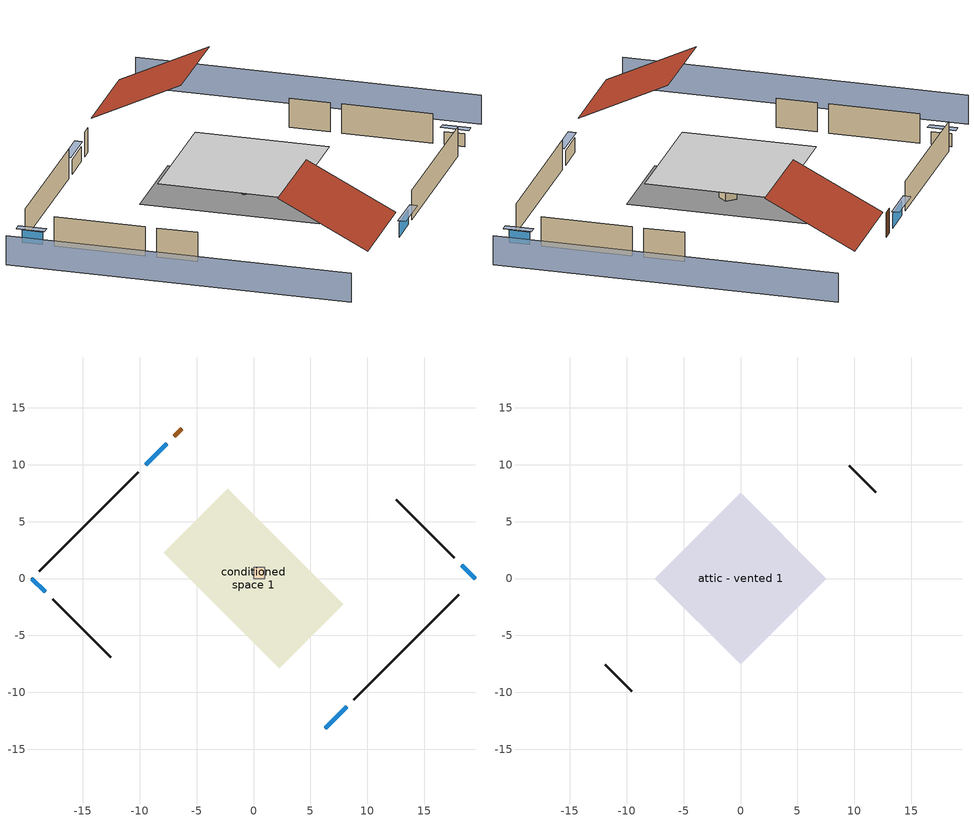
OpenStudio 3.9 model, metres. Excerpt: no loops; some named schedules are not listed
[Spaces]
conditioned space 1
 floor foundation (Slab1 construction): -7.88,2.26 -2.26,7.88 7.88,-2.26 2.26,-7.88 z0
 wall outside (Wall1 construction): 8.83,-10.64 18.05,-1.42 z0:2.44
 wall outside (Wall2 construction): -17.66,-1.81 -12.54,-6.94 z0:2.44
 wall outside (Wall3 construction): -10.14,9.34 -18.82,0.66 z0:2.44
 wall outside (Wall4 construction): 17.66,1.81 12.54,6.94 z0:2.44
 wall outside (AdiabaticWallConstruction): 6.3,-13.17 8.18,-11.3 / -7.61,11.87 -9.48,9.99 z0:1.19; -19.48,0 -18.32,-1.16 / 19.48,0 18.32,1.16 z0:1.07
 wall outside (AdiabaticWallConstruction 1): -6.3,13.17 -6.95,12.52 z0:2.03
 window (WindowConstruction): 6.3,-13.17 8.18,-11.3 z0:1.19
 window (WindowConstruction 1): -19.47,0 -18.32,-1.16 z0:1.07
 window (WindowConstruction 2): -7.61,11.87 -9.48,9.99 z0:1.19
 window (WindowConstruction 3): 19.47,0 18.32,1.16 z0:1.07
 door (Door): -6.3,13.17 -6.95,12.52 z0:2.03
central ac and furnace airloop ret air space
 floor adiabatic (AdiabaticConst): 0,0 0,1 1,1 1,0 z0
 wall adiabatic (AdiabaticConst): 0,1 0,0 1,0 1,1 0,1 z0:1
 ceiling adiabatic (AdiabaticConst): 1,0 1,1 0,1 0,0 z1
attic - vented 1
 floor to conditioned space 1 (Floor1 construction Reversed): -7.55,0 0,7.55 7.55,0 0,-7.55 z2.44
 wall outside (Wall5 construction): -11.88,-7.6 -9.58,-9.89 z0:2.44
 wall outside (Wall6 construction): 11.88,7.6 9.58,9.89 z0:2.44
 roof outside (Roof1 construction): 5.65,-13.83,2.44 0.6,-8.78,6.01 -5.05,-14.42,6.01 0,-19.47,2.44
 roof outside (Roof2 construction): -5.65,13.83,2.44 -0.6,8.78,6.01 5.05,14.42,6.01 0,19.47,2.44
shading: 22.71,3.23 3.23,22.71 / -22.71,-3.23 -3.23,-22.71 z0:2.44; 8.39,-11.08 6.09,-13.39 6.52,-13.82 8.82,-11.51 z1.49; -18.1,-1.37 -19.69,0.22 -20.12,-0.22 -18.53,-1.8 z1.37; -9.7,9.78 -7.39,12.08 -7.82,12.51 -10.13,10.21 z1.49; 18.1,1.37 19.69,-0.22 20.12,0.22 18.53,1.8 z1.37
[Site]
Portland Intl Arpt_OR: Latitude {deg}=45.59; Longitude {deg}=-122.6; Time Zone {hr}=-8; Elevation {m}=33; Terrain=Suburbs; Keep Site Location Information=Yes
[Site:GroundTemperature:Shallow]
10.2558, 8.96328, 8.85977, 9.47314, 11.9355, 14.3863, 16.5111, 17.8571, 17.9714, 16.8767, 14.8061, 12.4304
[Site:WaterMainsTemperature]
Calculation Method=Schedule; Temperature Schedule=mains temperature schedule
[Building]
Building 1
[Material] Roughness=Rough
Name | Thickness {m} | Conductivity {W/m-K} | Density {kg/m3} | Specific Heat {J/kg-K} | Thermal Absorptance | Solar Absorptance | Visible Absorptance
slate or tile shingles | 0.01905 | 0.840978 | 1899.972 | 799.717 | 0.9 | 0.75 | 0.75
roof rigid ins | 0.00329814 | 0.029427 | 32.04 | 1214.23 | 0.9 | 0.7 | 0.7
osb sheathing 0.5 in. | 0.0127 | 0.115458 | 512.64 | 1214.23 | 0.9 | 0.6 | 0.6
composite shingle siding | 0.00635 | 0.162714 | 1121.4 | 1465.45 | 0.9 | 0.7 | 0.7
wall rigid ins | 0.051816 | 0.029427 | 32.04 | 1214.23 | 0.9 | 0.7 | 0.7
osb sheathing 0.5 in. 1 | 0.0127 | 0.115458 | 512.64 | 1214.23 | 0.9 | 0.7 | 0.7
wall stud and cavity | 0.1397 | 0.207325 | 139.0536 | 1170.24 | 0.9 | 0.7 | 0.7
gypsum board | 0.0127 | 0.160291 | 801 | 837.4 | 0.9 | 0.6 | 0.6
wall stud and cavity 1 | 0.1397 | 0.348479 | 139.0536 | 1170.24 | 0.9 | 0.6 | 0.6
ceiling loosefill ins | 0.338667 | 0.0480833 | 16.02 | 1046.75 | 0.9 | 0.7 | 0.7
ceiling stud and cavity | 0.1397 | 0.0920385 | 65.682 | 1177.47 | 0.9 | 0.7 | 0.7
exterior vertical ins | 0.051816 | 0.029427 | 32.04 | 1214.23
concrete 4.0 in. | 0.1016 | 1.803125 | 2242.8 | 837.4 | 0.9 | 0.7 | 0.7
floor covering | 0.0127 | 0.0450781 | 54.468 | 1339.84 | 0.9 | 0.9 | 0.9
wood siding; wood siding 1 | 0.0254 | 0.102417 | 544.68 | 1172.36
wall rigid ins 1 | 0.512978 | 0.029427 | 32.04 | 1214.23 | 0.9 | 0.7 | 0.7
wall stud and cavity 2 | 0.0889 | 0.380278 | 52.3479 | 1209.89 | 0.9 | 0.7 | 0.7
door material | 0.04445 | 0.0612267 | 512.64 | 1214.23 | 0.9 | 0.7 | 0.7
wall stud and cavity 3 | 0.0889 | 0.391764 | 83.0341 | 1211.67 | 0.9 | 0.7 | 0.7
furniture material conditioned space 1 | 0.1524 | 0.115458 | 640.8 | 1214.23 | 0.9 | 0.6 | 0.6
[Construction]
Roof1 construction; Roof2 construction: slate or tile shingles, roof rigid ins, osb sheathing 0.5 in.
Wall1 construction; Wall2 construction; Wall3 construction; Wall4 construction: composite shingle siding, wall rigid ins, osb sheathing 0.5 in. 1, wall stud and cavity, gypsum board
Wall5 construction; Wall6 construction: composite shingle siding, osb sheathing 0.5 in. 1, wall stud and cavity 1
Floor1 construction Reversed: gypsum board, ceiling stud and cavity, ceiling loosefill ins
Slab1 construction: concrete 4.0 in., floor covering
WindowConstruction; WindowConstruction 1; WindowConstruction 2; WindowConstruction 3: WindowMaterial
AdiabaticWallConstruction: wood siding, wall rigid ins 1, wall stud and cavity 2, gypsum board
Door: door material
AdiabaticWallConstruction 1: wood siding 1, wall rigid ins 1, wall stud and cavity 2, gypsum board
PartitionWallConstruction: gypsum board, wall stud and cavity 3, gypsum board
furniture construction conditioned space 1: furniture material conditioned space 1
AdiabaticConst: Adiabatic
[WindowMaterial:SimpleGlazingSystem]
WindowMaterial: U-Factor {W/m2-K}=4.31528; Solar Heat Gain Coefficient=0.67
[Material:NoMass]
Adiabatic: Roughness=Rough; Thermal Resistance {m2-K/W}=176.1
[ThermalZone] Multiplier=1; Use Ideal Air Loads=No
Name | Volume {m3} | Thermostat
conditioned space | 278.185 | conditioned space temperature setpoint
attic - vented | 90.8252
central ac and furnace airloop ret air zone | 1
[Sizing:Zone] Zone Cooling Design Supply Air Temperature Input Method=SupplyAirTemperature; Zone Cooling Design Supply Air Temperature {C}=14; Zone Cooling Design Supply Air Temperature Difference {deltaC}=11.11; Zone Heating Design Supply Air Temperature Input Method=SupplyAirTemperature; Zone Heating Design Supply Air Temperature {C}=40; Zone Heating Design Supply Air Temperature Difference {deltaC}=11.11; Zone Cooling Design Supply Air Humidity Ratio {kg-H2O/kg-air}=0.0085; Zone Heating Design Supply Air Humidity Ratio {kg-H2O/kg-air}=0.008; Cooling Design Air Flow Method=DesignDay; Heating Design Air Flow Method=DesignDay; Account for Dedicated Outdoor Air System=No; Dedicated Outdoor Air System Control Strategy=NeutralSupplyAir; Dedicated Outdoor Air Low Setpoint Temperature for Design {C}=autosize; Dedicated Outdoor Air High Setpoint Temperature for Design {C}=autosize; Zone Load Sizing Method=Sensible Load Only No Latent Load; Zone Latent Cooling Design Supply Air Humidity Ratio Input Method=HumidityRatioDifference; Zone Cooling Design Supply Air Humidity Ratio Difference {kgWater/kgDryAir}=0.005; Zone Latent Heating Design Supply Air Humidity Ratio Input Method=HumidityRatioDifference; Zone Humidification Design Supply Air Humidity Ratio Difference {kgWater/kgDryAir}=0.005; Sizing Option=Coincident
attic - vented; central ac and furnace airloop ret air zone
[Space]
Name | Thermal Zone | Volume {m3}
conditioned space 1 | conditioned space | 278.185
attic - vented 1 | attic - vented | 90.8252
central ac and furnace airloop ret air space | central ac and furnace airloop ret air zone
[ThermostatSetpoint:DualSetpoint]
conditioned space temperature setpoint: Heating Setpoint Temperature Schedule=heating setpoint; Cooling Setpoint Temperature Schedule=cooling setpoint; Temperature Difference Between Cutout And Setpoint {deltaC}=0
[Foundation:Kiva]
Foundation Kiva 1: Initial Indoor Air Temperature {C}=18.3333; Exterior Vertical Insulation Material=exterior vertical ins; Exterior Vertical Insulation Depth {m}=0.6096; Wall Height Above Grade {m}=0.1016; Wall Depth Below Slab {m}=0.2032
[Foundation:Kiva:Settings]
Soil Conductivity {W/m-K}=1.3848; Soil Density {kg/m3}=1842.3; Soil Specific Heat {J/kg-K}=418.7; Ground Solar Absorptivity=0.9; Ground Thermal Absorptivity=0.9; Ground Surface Roughness {m}=0.03; Far-Field Width {m}=40; Deep-Ground Boundary Condition=ZeroFlux; Deep-Ground Depth {m}=40; Minimum Cell Dimension {m}=0.2; Maximum Cell Growth Coefficient=3; Simulation Timestep=Timestep
[SurfaceProperty:ExposedFoundationPerimeter]
Slab1: Exposed Perimeter Calculation Method=TotalExposedPerimeter; Total Exposed Perimeter {m}=44.59224
[SurfaceProperty:IncidentSolarMultiplier] Incident Solar Multiplier=1; Incident Solar Multiplier Schedule=trans schedule winter=0.85 summer=0.7
Window1; Window2; Window3; Window4
[InternalMass:Definition] Design Level Calculation Method=SurfaceArea
Name | Construction | Surface Area {m2}
partition wall mass | PartitionWallConstruction | 114.085
furniture mass conditioned space 1 | furniture construction conditioned space 1 | 45.63397
[InternalMass] Space or SpaceType=conditioned space 1; Multiplier=1
Name | Internal Mass Definition
partition wall mass | partition wall mass
furniture mass conditioned space 1 | furniture mass conditioned space 1
[Fan:SystemModel]
central ac and furnace supply fan: Availability Schedule=Always On Discrete; Design Maximum Air Flow Rate {m3/s}=0.267122; Speed Control Method=Discrete; Electric Power Minimum Flow Rate Fraction=0.2; Design Pressure Rise {Pa}=500; Motor Efficiency=1; Motor In Air Stream Fraction=1; Design Electric Power Consumption {W}=autosize; Design Power Sizing Method=PowerPerFlow; Electric Power Per Unit Flow Rate {W/(m3/s)}=794.58; Electric Power Per Unit Flow Rate Per Unit Pressure {W-s/m3-Pa}=1.66667; Fan Total Efficiency=0.7; Motor Loss Radiative Fraction=0; Speed Flow Fraction 1=0.69435; Speed Electric Power Fraction 1=0.33476; Speed Flow Fraction 2=1; Speed Electric Power Fraction 2=1
[EnergyManagementSystem:Sensor]
Name | Output Variable or Output Meter Index Key | Output Variable or Output Meter
central_ac_and_furnace_supply_fan_s; central_ac_and_furnace_supply_fan_s_1 | central ac and furnace supply fan | Fan Electricity Energy
water_heater_T_set | water heater setpoint | Schedule Value
out_pb_s |  | Site Outdoor Air Barometric Pressure
out_wt_s |  | Site Outdoor Air Humidity Ratio
site_vw_s |  | Site Wind Speed
cool_season | cooling season schedule | Schedule Value
central_ac_and_furnace_airloop_Fan_RTF_s | central ac and furnace supply fan | Fan Runtime Fraction Speed 1
central_ac_and_furnace_airloop_Fan_RTF_s_1 | central ac and furnace supply fan | Fan Runtime Fraction Speed 2
central_ac_and_furnace_airloop_AH_MFR_s | Node 5 | System Node Mass Flow Rate
central_ac_and_furnace_airloop_AH_VFR_s | Node 5 | System Node Current Density Volume Flow Rate
central_ac_and_furnace_airloop_AH_Tout_s | Node 5 | System Node Temperature
central_ac_and_furnace_airloop_AH_Wout_s | Node 5 | System Node Humidity Ratio
central_ac_and_furnace_airloop_RA_T_s | Node 8 | System Node Temperature
central_ac_and_furnace_airloop_Ra_W_s | Node 8 | System Node Humidity Ratio
central_ac_and_furnace_airloop_0_DZ_T_s | attic - vented | Zone Air Temperature
central_ac_and_furnace_airloop_0_DZ_W_s | attic - vented | Zone Mean Air Humidity Ratio
natural_vent_s | natural vent schedule | Schedule Value
htg_sp_s | heating setpoint | Schedule Value
clg_sp_s | cooling setpoint | Schedule Value
mech_vent_range_fan_0_sch_s | mech vent range fan 0 schedule | Schedule Value
mech_vent_bath_fan_0_sch_s | mech vent bath fan 0 schedule | Schedule Value
clothes_dryer_exhaust_0_sch_s | clothes_dryer | Schedule Value
htg_load_cond |  | Heating:EnergyTransfer:Zone:CONDITIONED SPACE
clg_load_cond |  | Cooling:EnergyTransfer:Zone:CONDITIONED SPACE
htg_load_duct |  | Heating:EnergyTransfer:Zone:CENTRAL AC AND FURNACE AIRLOOP RET AIR ZONE
clg_load_duct |  | Cooling:EnergyTransfer:Zone:CENTRAL AC AND FURNACE AIRLOOP RET AIR ZONE
s_conv | Floor1 | Surface Inside Face Convection Heat Gain Energy
s_ig | Floor1 | Surface Inside Face Internal Gains Radiation Heat Gain Energy
s_sol | Floor1 | Surface Inside Face Solar Radiation Heat Gain Energy
s_lgt | Floor1 | Surface Inside Face Lights Radiation Heat Gain Energy
s_surf | Floor1 | Surface Inside Face Net Surface Thermal Radiation Heat Gain Energy
s_conv_1 | Slab1 | Surface Inside Face Convection Heat Gain Energy
s_ig_1 | Slab1 | Surface Inside Face Internal Gains Radiation Heat Gain Energy
s_sol_1 | Slab1 | Surface Inside Face Solar Radiation Heat Gain Energy
s_lgt_1 | Slab1 | Surface Inside Face Lights Radiation Heat Gain Energy
s_surf_1 | Slab1 | Surface Inside Face Net Surface Thermal Radiation Heat Gain Energy
ss_sol | Door1 | Surface Inside Face Solar Radiation Heat Gain Energy
ss_lgt | Door1 | Surface Inside Face Lights Radiation Heat Gain Energy
ss_conv | Door1 | Surface Inside Face Convection Heat Gain Energy
ss_ig | Door1 | Surface Inside Face Internal Gains Radiation Heat Gain Energy
ss_surf | Door1 | Surface Inside Face Net Surface Thermal Radiation Heat Gain Energy
ss_conv_1 | Window1 | Surface Inside Face Convection Heat Gain Energy
ss_ig_1 | Window1 | Surface Inside Face Internal Gains Radiation Heat Gain Energy
ss_surf_1 | Window1 | Surface Inside Face Net Surface Thermal Radiation Heat Gain Energy
ss_trans_in | Window1 | Surface Window Transmitted Solar Radiation Rate
ss_back_out | Window1 | Surface Window Shortwave from Zone Back Out Window Heat Transfer Rate
ss_trans_out | Window1 | Surface Inside Face Initial Transmitted Diffuse Transmitted Out Window Solar Radiation Rate
ss_conv_2 | Window2 | Surface Inside Face Convection Heat Gain Energy
ss_ig_2 | Window2 | Surface Inside Face Internal Gains Radiation Heat Gain Energy
ss_surf_2 | Window2 | Surface Inside Face Net Surface Thermal Radiation Heat Gain Energy
ss_trans_in_1 | Window2 | Surface Window Transmitted Solar Radiation Rate
ss_back_out_1 | Window2 | Surface Window Shortwave from Zone Back Out Window Heat Transfer Rate
ss_trans_out_1 | Window2 | Surface Inside Face Initial Transmitted Diffuse Transmitted Out Window Solar Radiation Rate
ss_conv_3 | Window3 | Surface Inside Face Convection Heat Gain Energy
ss_ig_3 | Window3 | Surface Inside Face Internal Gains Radiation Heat Gain Energy
ss_surf_3 | Window3 | Surface Inside Face Net Surface Thermal Radiation Heat Gain Energy
ss_trans_in_2 | Window3 | Surface Window Transmitted Solar Radiation Rate
ss_back_out_2 | Window3 | Surface Window Shortwave from Zone Back Out Window Heat Transfer Rate
ss_trans_out_2 | Window3 | Surface Inside Face Initial Transmitted Diffuse Transmitted Out Window Solar Radiation Rate
ss_conv_4 | Window4 | Surface Inside Face Convection Heat Gain Energy
ss_ig_4 | Window4 | Surface Inside Face Internal Gains Radiation Heat Gain Energy
ss_surf_4 | Window4 | Surface Inside Face Net Surface Thermal Radiation Heat Gain Energy
ss_trans_in_3 | Window4 | Surface Window Transmitted Solar Radiation Rate
ss_back_out_3 | Window4 | Surface Window Shortwave from Zone Back Out Window Heat Transfer Rate
ss_trans_out_3 | Window4 | Surface Inside Face Initial Transmitted Diffuse Transmitted Out Window Solar Radiation Rate
s_conv_2 | Wall1 | Surface Inside Face Convection Heat Gain Energy
s_ig_2 | Wall1 | Surface Inside Face Internal Gains Radiation Heat Gain Energy
s_sol_2 | Wall1 | Surface Inside Face Solar Radiation Heat Gain Energy
s_lgt_2 | Wall1 | Surface Inside Face Lights Radiation Heat Gain Energy
s_surf_2 | Wall1 | Surface Inside Face Net Surface Thermal Radiation Heat Gain Energy
s_conv_3 | Wall2 | Surface Inside Face Convection Heat Gain Energy
s_ig_3 | Wall2 | Surface Inside Face Internal Gains Radiation Heat Gain Energy
s_sol_3 | Wall2 | Surface Inside Face Solar Radiation Heat Gain Energy
s_lgt_3 | Wall2 | Surface Inside Face Lights Radiation Heat Gain Energy
s_surf_3 | Wall2 | Surface Inside Face Net Surface Thermal Radiation Heat Gain Energy
s_conv_4 | Wall3 | Surface Inside Face Convection Heat Gain Energy
s_ig_4 | Wall3 | Surface Inside Face Internal Gains Radiation Heat Gain Energy
s_sol_4 | Wall3 | Surface Inside Face Solar Radiation Heat Gain Energy
s_lgt_4 | Wall3 | Surface Inside Face Lights Radiation Heat Gain Energy
s_surf_4 | Wall3 | Surface Inside Face Net Surface Thermal Radiation Heat Gain Energy
s_conv_5 | Wall4 | Surface Inside Face Convection Heat Gain Energy
s_ig_5 | Wall4 | Surface Inside Face Internal Gains Radiation Heat Gain Energy
s_sol_5 | Wall4 | Surface Inside Face Solar Radiation Heat Gain Energy
s_lgt_5 | Wall4 | Surface Inside Face Lights Radiation Heat Gain Energy
s_surf_5 | Wall4 | Surface Inside Face Net Surface Thermal Radiation Heat Gain Energy
im_conv | furniture mass conditioned space 1 | Surface Inside Face Convection Heat Gain Energy
im_ig | furniture mass conditioned space 1 | Surface Inside Face Internal Gains Radiation Heat Gain Energy
im_sol | furniture mass conditioned space 1 | Surface Inside Face Solar Radiation Heat Gain Energy
im_lgt | furniture mass conditioned space 1 | Surface Inside Face Lights Radiation Heat Gain Energy
im_surf | furniture mass conditioned space 1 | Surface Inside Face Net Surface Thermal Radiation Heat Gain Energy
im_conv_1 | partition wall mass | Surface Inside Face Convection Heat Gain Energy
im_ig_1 | partition wall mass | Surface Inside Face Internal Gains Radiation Heat Gain Energy
im_sol_1 | partition wall mass | Surface Inside Face Solar Radiation Heat Gain Energy
im_lgt_1 | partition wall mass | Surface Inside Face Lights Radiation Heat Gain Energy
im_surf_1 | partition wall mass | Surface Inside Face Net Surface Thermal Radiation Heat Gain Energy
airflow_gain | infil flow | Infiltration Sensible Heat Gain Energy
airflow_loss | infil flow | Infiltration Sensible Heat Loss Energy
airflow_gain_1 | natural vent flow | Infiltration Sensible Heat Gain Energy
airflow_loss_1 | natural vent flow | Infiltration Sensible Heat Loss Energy
airflow_gain_2 | whole house fan flow | Infiltration Sensible Heat Gain Energy
airflow_loss_2 | whole house fan flow | Infiltration Sensible Heat Loss Energy
mv_conv | mech vent bath fan 0 | Electric Equipment Convective Heating Energy
mv_rad | mech vent bath fan 0 | Electric Equipment Radiant Heating Energy
mv_conv_1 | mech vent house fan | Electric Equipment Convective Heating Energy
mv_rad_1 | mech vent house fan | Electric Equipment Radiant Heating Energy
mv_conv_2 | mech vent house fan cfis | Electric Equipment Convective Heating Energy
[ElectricEquipment:Definition] Design Level Calculation Method=EquipmentLevel
Name | Design Level {W} | Fraction Latent | Fraction Radiant | Fraction Lost
ceiling fan | 17.3937 | 0 | 0.558 | 0
clothes washer | 519.111 | 0.03 | 0.162 | 0.7
clothes dryer | 5634.21 | 0.015 | 0.081 | 0.85
dishwasher | 559.709 | 0.3 | 0.18 | 0.4
fridge | 46.9578 | 0 | 0.6 | 0
cooking range | 1769.8 | 0.08 | 0.432 | 0.2
misc tv | 162.432 | 0 | 0.6 | 0
misc plug loads | 125.991 | 0.021 | 0.558 | 0.049
whole house fan; mech vent house fan | 0 | 0 | 0 | 1
mech vent house fan cfis | 0 | 0 | 0 | 0
mech vent range fan 0; mech vent bath fan 0 | 30 | 0 | 0 | 1
[ElectricEquipment] Space or SpaceType=conditioned space 1
Name | Electric Equipment Definition | Schedule
ceiling fan | ceiling fan | ceiling_fan
clothes washer | clothes washer | clothes_washer
clothes dryer | clothes dryer | clothes_dryer
dishwasher | dishwasher | dishwasher
fridge | fridge | fridge schedule
cooking range | cooking range | cooking_range
misc tv | misc tv | plug_loads_tv
misc plug loads | misc plug loads | plug_loads_other
whole house fan | whole house fan | Always On Discrete
mech vent house fan | mech vent house fan | mech vent house fan schedule
mech vent house fan cfis | mech vent house fan cfis | mech vent house fan cfis schedule
mech vent range fan 0 | mech vent range fan 0 | mech vent range fan 0 schedule
mech vent bath fan 0 | mech vent bath fan 0 | mech vent bath fan 0 schedule
[OtherEquipment:Definition] Design Level Calculation Method=EquipmentLevel
Name | Design Level {W} | Fraction Latent | Fraction Radiant | Fraction Lost
water heater sens; central ac and furnace airloop_0 SupSensLkToCond; central ac and furnace airloop_0 SupCondToLv; central ac and furnace airloop_0 RetCondToRP; central ac and furnace airloop_0 RetSensLkToRP; central ac and furnace airloop_0 SupCondToDZ; central ac and furnace airloop_0 RetCondToDZ; central ac and furnace airloop_0 SupSensLkToDZ; mech vent house fan sensible load | 0 | 0 | 0 | 0
water heater lat; central ac and furnace airloop_0 SupLatLkToCond; central ac and furnace airloop_0 RetLatLkToRP; central ac and furnace airloop_0 SupLatLkToDZ; mech vent house fan latent load | 0 | 1 | 0 | 0
water heater energy adjustment1 | 0.01 | 0 | 0 | 1
clothes dryer 2 | 0 | 0.015 | 0.081 | 0.85
cooking range 2 | 0 | 0.08 | 0.432 | 0.2
general water use sensible | -25.2881 | 0 | 0.6 | 0
general water use latent | 25.6591 | 1 | 0 | 0
[OtherEquipment]
Name | Other Equipment Definition | Space or SpaceType | Schedule | Fuel Type
water heater sens | water heater sens | conditioned space 1 | Always On Discrete
water heater lat | water heater lat | conditioned space 1 | Always On Discrete
water heater energy adjustment1 | water heater energy adjustment1 | conditioned space 1 | Always On Discrete | Electricity
clothes dryer 1 | clothes dryer 2 | conditioned space 1 | clothes_dryer | Electricity
cooking range 1 | cooking range 2 | conditioned space 1 | cooking_range | Electricity
general water use sensible | general water use sensible | conditioned space 1 | general water use schedule
general water use latent | general water use latent | conditioned space 1 | general water use schedule
central ac and furnace airloop_0 SupSensLkToCond | central ac and furnace airloop_0 SupSensLkToCond | conditioned space 1 | Always On Discrete
central ac and furnace airloop_0 SupLatLkToCond | central ac and furnace airloop_0 SupLatLkToCond | conditioned space 1 | Always On Discrete
central ac and furnace airloop_0 SupCondToLv | central ac and furnace airloop_0 SupCondToLv | conditioned space 1 | Always On Discrete
central ac and furnace airloop_0 RetCondToRP | central ac and furnace airloop_0 RetCondToRP | central ac and furnace airloop ret air space | Always On Discrete
central ac and furnace airloop_0 RetSensLkToRP | central ac and furnace airloop_0 RetSensLkToRP | central ac and furnace airloop ret air space | Always On Discrete
central ac and furnace airloop_0 RetLatLkToRP | central ac and furnace airloop_0 RetLatLkToRP | central ac and furnace airloop ret air space | Always On Discrete
central ac and furnace airloop_0 SupCondToDZ | central ac and furnace airloop_0 SupCondToDZ | attic - vented 1 | Always On Discrete
central ac and furnace airloop_0 RetCondToDZ | central ac and furnace airloop_0 RetCondToDZ | attic - vented 1 | Always On Discrete
central ac and furnace airloop_0 SupSensLkToDZ | central ac and furnace airloop_0 SupSensLkToDZ | attic - vented 1 | Always On Discrete
central ac and furnace airloop_0 SupLatLkToDZ | central ac and furnace airloop_0 SupLatLkToDZ | attic - vented 1 | Always On Discrete
mech vent house fan sensible load | mech vent house fan sensible load | conditioned space 1 | Always On Discrete
mech vent house fan latent load | mech vent house fan latent load | conditioned space 1 | Always On Discrete
[WaterUse:Equipment:Definition]
Name | Peak Flow Rate {m3/s}
clothes washer | 3.3677e-06
dishwasher | 1.00445e-05
[Lights:Definition]
interior lighting: Design Level Calculation Method=LightingLevel; Lighting Level {W}=822.372; Fraction Radiant=0.6; Fraction Visible=0.2; Return Air Fraction=0
[Lights]
interior lighting: Lights Definition=interior lighting; Space or SpaceType=conditioned space 1; Schedule=lighting_interior; Fraction Replaceable=1
[Exterior:Lights:Definition]
exterior lighting: Design Level {W}=37.1441
[Exterior:Lights]
exterior lighting: Exterior Lights Definition=exterior lighting; Schedule=exterior lighting schedule
[People:Definition]
occupants: Number of People Calculation Method=People; Number of People {people}=1; Fraction Radiant=0.314171; Sensible Heat Fraction=0.56303; Carbon Dioxide Generation Rate {m3/s-W}=0; Enable ASHRAE 55 Comfort Warnings=No; Mean Radiant Temperature Calculation Type=EnclosureAveraged
[People]
occupants: People Definition=occupants; Space or SpaceType=conditioned space 1; Number of People Schedule=occupants; Activity Level Schedule=occupants activity schedule; Multiplier=1
[ZoneMixing] Schedule=Always On Continuous; Design Flow Rate Calculation Method=Flow/Zone; Design Flow Rate {m3/s}=0
Name | Zone or Space | Source Zone or Space
central ac and furnace airloop_0 ZoneMixDZToCond mix | conditioned space | attic - vented
central ac and furnace airloop_0 ZoneMixCondToDZ mix; whole house fan mix | attic - vented | conditioned space
[SpaceInfiltration:DesignFlowRate] Schedule=Always On Discrete; Design Flow Rate Calculation Method=Flow/Space; Design Flow Rate {m3/s}=0
Name | Space or SpaceType
natural vent flow; whole house fan flow; infil flow | conditioned space 1
attic_vented 1 duct leakage imbalance infil flow | attic - vented 1
[SpaceInfiltration:EffectiveLeakageArea]
infil attic - vented 1: Space or SpaceType=attic - vented 1; Schedule=Always On Discrete; Effective Air Leakage Area {cm2}=3802.45; Stack Coefficient=0.000166082; Wind Coefficient=3.43841e-05
